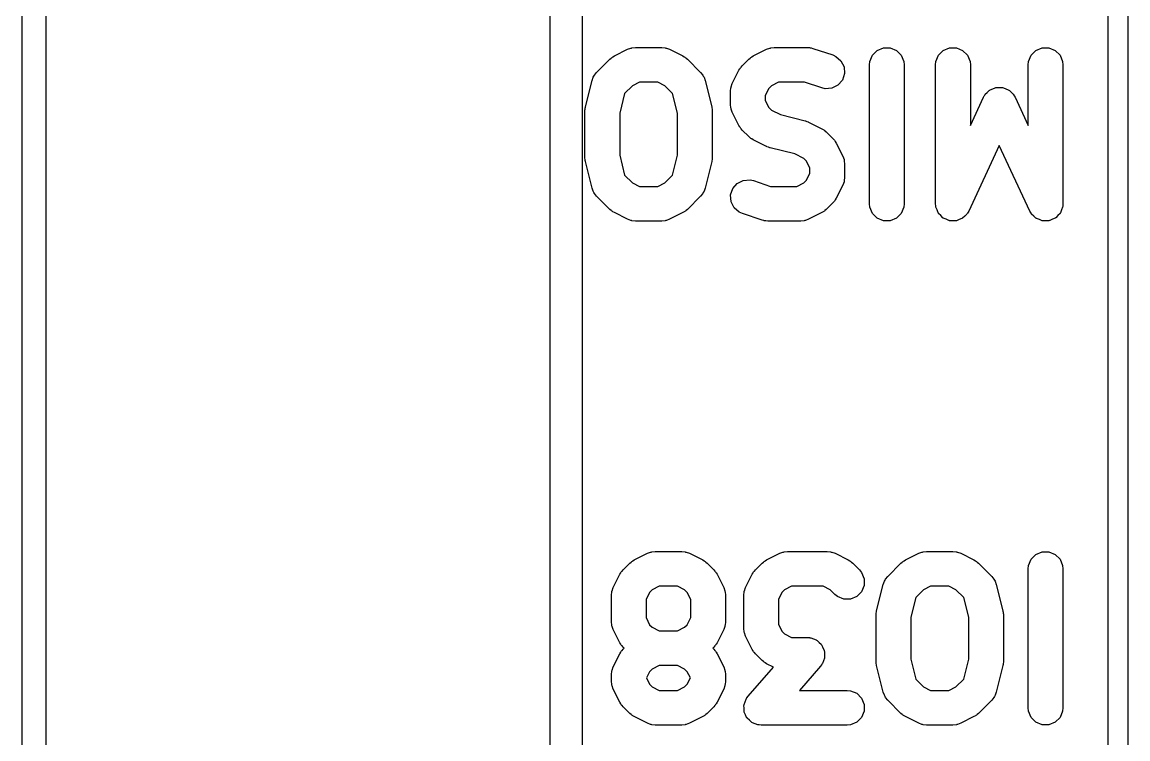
# Model space of a CAD drawing. Extents: x 114.6 to 180.1, y -127.2 to -61.4.
# Drawn here: x 124.89 to 130.46, y -84.95 to -81.34 of the extents above; entities that cross this region are included whole.
import ezdxf

# ---------------------------------------------------------------- set-up
doc = ezdxf.new("R2010")
doc.units = 0
doc.layers.add('BLACK', color=7, linetype='CONTINUOUS')

msp = doc.modelspace()

# ---------------------------------------------------------------- linework, layer by layer
at = {"layer": 'BLACK', "linetype": 'CONTINUOUS'}
for p, q in [((130.457189, -72.874), (130.457189, -88.234)), ((127.707189, -72.924), (127.707189, -88.184)), ((130.357189, -88.184), (130.357189, -72.924)), ((124.8865, -88.234), (124.8865, -75.474)), ((125.0065, -75.534), (125.0065, -88.174)), ((127.5465, -88.174), (127.5465, -75.534)), ((127.870238, -81.509839), (127.936904, -81.476505)), ((127.936904, -81.476505), (127.952923, -81.470375)), ((127.952923, -81.470375), (127.956059, -81.470152)), ((127.956059, -81.470152), (127.958966, -81.468948)), ((127.958966, -81.468948), (127.976036, -81.467267)), ((127.976036, -81.467267), (128.10937, -81.467267)), ((128.10937, -81.467267), (128.12644, -81.468948)), ((128.12644, -81.468948), (128.129344, -81.47015)), ((128.129344, -81.47015), (128.132483, -81.470374)), ((128.132483, -81.470374), (128.148502, -81.476505)), ((128.148502, -81.476505), (128.215168, -81.509839)), ((128.570238, -81.509839), (128.636905, -81.476505)), ((128.636905, -81.476505), (128.652925, -81.470374)), ((128.652925, -81.470374), (128.656062, -81.470151)), ((128.656062, -81.470151), (128.658967, -81.468948)), ((128.658967, -81.468948), (128.676037, -81.467267)), ((128.676037, -81.467267), (128.842703, -81.467267)), ((128.842703, -81.467267), (128.851342, -81.468117)), ((128.851342, -81.468117), (128.853648, -81.467954)), ((128.853648, -81.467954), (128.856679, -81.468643)), ((128.856679, -81.468643), (128.859773, -81.468948)), ((128.859773, -81.468948), (128.861907, -81.469832)), ((128.861907, -81.469832), (128.870373, -81.471757)), ((128.870373, -81.471757), (128.970373, -81.505091)), ((129.169949, -81.506155), (129.194091, -81.482013)), ((129.194091, -81.482013), (129.225633, -81.468948)), ((129.225633, -81.468948), (129.259773, -81.468948)), ((129.259773, -81.468948), (129.291315, -81.482013)), ((129.291315, -81.482013), (129.315457, -81.506155)), ((129.503282, -81.506155), (129.527424, -81.482013)), ((129.527424, -81.482013), (129.558966, -81.468948)), ((129.558966, -81.468948), (129.593106, -81.468948)), ((129.593106, -81.468948), (129.624648, -81.482013)), ((129.624648, -81.482013), (129.64879, -81.506155)), ((129.969949, -81.506155), (129.994091, -81.482013)), ((129.994091, -81.482013), (130.025633, -81.468948)), ((130.025633, -81.468948), (130.059773, -81.468948)), ((130.059773, -81.468948), (130.091315, -81.482013)), ((130.091315, -81.482013), (130.115457, -81.506155)), ((127.780832, -81.592895), (127.847499, -81.526228)), ((127.847499, -81.526228), (127.854209, -81.520721)), ((127.854209, -81.520721), (127.855722, -81.518977)), ((127.855722, -81.518977), (127.858352, -81.517321)), ((127.858352, -81.517321), (127.860758, -81.515347)), ((127.860758, -81.515347), (127.862893, -81.514462)), ((127.862893, -81.514462), (127.870238, -81.509839)), ((128.215168, -81.509839), (128.222512, -81.514462)), ((128.222512, -81.514462), (128.224648, -81.515347)), ((128.224648, -81.515347), (128.227052, -81.51732)), ((128.227052, -81.51732), (128.229684, -81.518977)), ((128.229684, -81.518977), (128.231198, -81.520722)), ((128.231198, -81.520722), (128.237907, -81.526229)), ((128.237907, -81.526229), (128.304575, -81.592895)), ((128.514165, -81.559562), (128.547498, -81.526229)), ((128.547498, -81.526229), (128.554207, -81.520722)), ((128.554207, -81.520722), (128.555722, -81.518976)), ((128.555722, -81.518976), (128.558353, -81.517319)), ((128.558353, -81.517319), (128.560757, -81.515347)), ((128.560757, -81.515347), (128.562893, -81.514462)), ((128.562893, -81.514462), (128.570238, -81.509839)), ((128.970373, -81.505091), (128.986035, -81.512084)), ((128.986035, -81.512084), (129.011827, -81.534453)), ((129.011827, -81.534453), (129.027096, -81.564991)), ((129.155203, -81.554767), (129.156884, -81.537697)), ((129.155203, -82.254767), (129.155203, -81.554767)), ((129.156884, -81.537697), (129.169949, -81.506155)), ((129.315457, -81.506155), (129.328522, -81.537697)), ((129.328522, -81.537697), (129.330203, -81.554767)), ((129.330203, -81.554767), (129.330203, -82.254767)), ((129.488536, -81.554767), (129.490217, -81.537697)), ((129.488536, -82.254767), (129.488536, -81.554767)), ((129.490217, -81.537697), (129.503282, -81.506155)), ((129.64879, -81.506155), (129.661855, -81.537697)), ((129.661855, -81.537697), (129.663536, -81.554767)), ((129.663536, -81.554767), (129.663536, -81.860356)), ((129.955203, -81.554767), (129.956884, -81.537697)), ((129.955203, -81.860355), (129.955203, -81.554767)), ((129.956884, -81.537697), (129.969949, -81.506155)), ((130.115457, -81.506155), (130.128522, -81.537697)), ((130.128522, -81.537697), (130.130203, -81.554767)), ((130.130203, -81.554767), (130.130203, -82.254767)), ((127.76746, -81.612164), (127.76995, -81.606154)), ((127.76995, -81.606154), (127.780832, -81.592895)), ((128.304575, -81.592895), (128.315456, -81.606154)), ((128.315456, -81.606154), (128.317945, -81.612163)), ((128.464441, -81.648969), (128.497775, -81.582303)), ((128.497775, -81.582303), (128.502397, -81.574958)), ((128.502397, -81.574958), (128.503283, -81.572821)), ((128.503283, -81.572821), (128.505256, -81.570416)), ((128.505256, -81.570416), (128.506912, -81.567786)), ((128.506912, -81.567786), (128.508658, -81.566271)), ((128.508658, -81.566271), (128.514165, -81.559562)), ((129.029516, -81.599046), (129.018719, -81.631434)), ((129.027096, -81.564991), (129.029516, -81.599046)), ((127.724482, -81.766879), (127.757815, -81.633546)), ((127.757815, -81.633546), (127.763586, -81.617393)), ((127.763586, -81.617393), (127.76746, -81.612164)), ((127.961201, -81.660012), (127.921712, -81.699501)), ((127.996693, -81.642267), (127.961201, -81.660012)), ((128.088713, -81.642267), (127.996693, -81.642267)), ((128.124205, -81.660013), (128.088713, -81.642267)), ((128.163692, -81.6995), (128.124205, -81.660013)), ((128.317945, -81.612163), (128.32182, -81.617393)), ((128.32182, -81.617393), (128.327591, -81.633545)), ((128.327591, -81.633545), (128.360923, -81.766879)), ((128.458087, -81.668126), (128.45831, -81.664989)), ((128.45831, -81.664989), (128.464441, -81.648969)), ((128.661202, -81.660012), (128.647948, -81.673266)), ((128.696693, -81.642267), (128.661202, -81.660012)), ((128.828503, -81.642267), (128.696693, -81.642267)), ((128.915032, -81.67111), (128.828503, -81.642267)), ((128.99635, -81.657225), (128.965813, -81.672494)), ((129.018719, -81.631434), (128.99635, -81.657225)), ((127.921712, -81.699501), (127.89687, -81.798874)), ((128.188536, -81.798873), (128.163692, -81.6995)), ((128.455203, -81.688101), (128.456884, -81.671031)), ((128.455203, -81.754767), (128.455203, -81.688101)), ((128.456884, -81.671031), (128.458087, -81.668126)), ((128.647948, -81.673266), (128.630203, -81.708757)), ((128.630203, -81.708757), (128.630203, -81.73411)), ((128.931758, -81.674914), (128.915032, -81.67111)), ((128.965813, -81.672494), (128.931758, -81.674914)), ((129.663536, -81.860356), (129.730079, -81.717765)), ((129.730079, -81.717765), (129.733781, -81.711514)), ((129.733781, -81.711514), (129.734552, -81.709396)), ((129.734552, -81.709396), (129.735923, -81.707898)), ((129.735923, -81.707898), (129.738821, -81.703007)), ((129.738821, -81.703007), (129.748628, -81.694025)), ((129.748628, -81.694025), (129.75761, -81.684218)), ((129.75761, -81.684218), (129.761132, -81.682574)), ((129.761132, -81.682574), (129.763999, -81.679949)), ((129.763999, -81.679949), (129.776497, -81.675403)), ((129.776497, -81.675403), (129.788547, -81.669781)), ((129.788547, -81.669781), (129.792429, -81.66961)), ((129.792429, -81.66961), (129.796085, -81.668281)), ((129.796085, -81.668281), (129.80937, -81.668865)), ((129.80937, -81.668865), (129.822655, -81.668281)), ((129.822655, -81.668281), (129.82631, -81.66961)), ((129.82631, -81.66961), (129.830193, -81.669781)), ((129.830193, -81.669781), (129.842242, -81.675403)), ((129.842242, -81.675403), (129.854741, -81.679949)), ((129.854741, -81.679949), (129.857607, -81.682574)), ((129.857607, -81.682574), (129.86113, -81.684218)), ((129.86113, -81.684218), (129.870111, -81.694025)), ((129.870111, -81.694025), (129.879919, -81.703007)), ((129.879919, -81.703007), (129.882816, -81.707898)), ((129.882816, -81.707898), (129.884188, -81.709396)), ((129.884188, -81.709396), (129.884958, -81.711514)), ((129.884958, -81.711514), (129.888661, -81.717765)), ((129.888661, -81.717765), (129.955203, -81.860355)), ((127.721973, -81.783847), (127.722918, -81.77745)), ((127.722918, -81.77745), (127.723551, -81.771031)), ((127.723551, -81.771031), (127.724044, -81.76984)), ((127.724044, -81.76984), (127.724482, -81.766879)), ((128.360923, -81.766879), (128.36136, -81.769837)), ((128.36136, -81.769837), (128.361855, -81.771031)), ((128.361855, -81.771031), (128.362487, -81.777458)), ((128.362487, -81.777458), (128.363433, -81.783847)), ((128.456884, -81.771837), (128.455203, -81.754767)), ((128.458087, -81.774741), (128.456884, -81.771837)), ((128.45831, -81.777879), (128.458087, -81.774741)), ((128.630203, -81.73411), (128.647948, -81.769601)), ((128.647948, -81.769601), (128.661202, -81.782855)), ((127.72187, -81.788101), (127.722163, -81.785124)), ((127.72187, -82.021434), (127.72187, -81.788101)), ((127.722163, -81.785124), (127.721973, -81.783847)), ((127.89687, -81.798874), (127.89687, -82.01066)), ((128.188536, -82.010661), (128.188536, -81.798873)), ((128.363433, -81.783847), (128.363242, -81.785124)), ((128.363242, -81.785124), (128.363536, -81.788101)), ((128.363536, -81.788101), (128.363536, -82.021434)), ((128.464441, -81.793899), (128.45831, -81.777879)), ((128.497775, -81.860565), (128.464441, -81.793899)), ((128.661202, -81.782855), (128.706573, -81.805541)), ((128.706573, -81.805541), (128.830591, -81.836546)), ((128.502397, -81.867909), (128.497775, -81.860565)), ((128.503283, -81.870047), (128.502397, -81.867909)), ((128.505256, -81.872451), (128.503283, -81.870047)), ((128.506912, -81.875082), (128.505256, -81.872451)), ((128.508658, -81.876596), (128.506912, -81.875082)), ((128.514165, -81.883306), (128.508658, -81.876596)), ((128.547498, -81.916639), (128.514165, -81.883306)), ((128.830591, -81.836546), (128.831851, -81.836996)), ((128.831851, -81.836996), (128.832481, -81.837041)), ((128.832481, -81.837041), (128.839583, -81.839758)), ((128.839583, -81.839758), (128.846744, -81.842317)), ((128.846744, -81.842317), (128.847251, -81.842692)), ((128.847251, -81.842692), (128.848501, -81.843171)), ((128.848501, -81.843171), (128.915168, -81.876504)), ((128.915168, -81.876504), (128.922516, -81.881129)), ((128.922516, -81.881129), (128.924651, -81.882014)), ((128.924651, -81.882014), (128.927054, -81.883986)), ((128.927054, -81.883986), (128.929684, -81.885642)), ((128.929684, -81.885642), (128.931197, -81.887386)), ((128.931197, -81.887386), (128.93791, -81.892896)), ((128.554207, -81.922145), (128.547498, -81.916639)), ((128.555722, -81.923892), (128.554207, -81.922145)), ((128.558353, -81.925548), (128.555722, -81.923892)), ((128.560757, -81.927521), (128.558353, -81.925548)), ((128.562893, -81.928405), (128.560757, -81.927521)), ((128.570238, -81.933029), (128.562893, -81.928405)), ((128.636905, -81.966363), (128.570238, -81.933029)), ((128.93791, -81.892896), (128.971243, -81.92623)), ((128.971243, -81.92623), (128.97675, -81.93294)), ((128.97675, -81.93294), (128.978495, -81.934454)), ((128.978495, -81.934454), (128.98015, -81.937084)), ((128.98015, -81.937084), (128.982124, -81.939489)), ((128.982124, -81.939489), (128.983008, -81.941624)), ((128.983008, -81.941624), (128.987632, -81.94897)), ((128.638154, -81.966841), (128.636905, -81.966363)), ((128.638663, -81.967218), (128.638154, -81.966841)), ((128.645831, -81.969779), (128.638663, -81.967218)), ((128.652925, -81.972494), (128.645831, -81.969779)), ((128.653554, -81.972538), (128.652925, -81.972494)), ((128.654815, -81.972989), (128.653554, -81.972538)), ((128.778826, -82.00399), (128.654815, -81.972989)), ((128.987632, -81.94897), (129.020965, -82.015636)), ((129.809369, -81.961678), (129.655327, -82.29177)), ((129.963412, -82.29177), (129.809369, -81.961678)), ((127.722163, -82.02441), (127.72187, -82.021434)), ((127.721973, -82.025688), (127.722163, -82.02441)), ((127.722918, -82.032084), (127.721973, -82.025688)), ((127.723551, -82.038504), (127.722918, -82.032084)), ((127.724044, -82.039694), (127.723551, -82.038504)), ((127.724482, -82.042656), (127.724044, -82.039694)), ((127.757815, -82.175988), (127.724482, -82.042656)), ((127.89687, -82.01066), (127.921711, -82.110031)), ((128.163693, -82.110033), (128.188536, -82.010661)), ((128.360923, -82.042656), (128.327591, -82.175989)), ((128.36136, -82.039697), (128.360923, -82.042656)), ((128.361855, -82.038504), (128.36136, -82.039697)), ((128.362487, -82.032076), (128.361855, -82.038504)), ((128.363433, -82.025688), (128.362487, -82.032076)), ((128.363536, -82.021434), (128.363242, -82.02441)), ((128.363242, -82.02441), (128.363433, -82.025688)), ((128.824204, -82.026679), (128.778826, -82.00399)), ((128.837458, -82.039933), (128.824204, -82.026679)), ((128.855203, -82.075422), (128.837458, -82.039933)), ((129.020965, -82.015636), (129.027096, -82.031656)), ((129.027096, -82.031656), (129.027318, -82.034792)), ((129.027318, -82.034792), (129.028522, -82.037697)), ((129.028522, -82.037697), (129.030203, -82.054767)), ((129.030203, -82.054767), (129.030203, -82.121434)), ((127.921711, -82.110031), (127.961203, -82.149523)), ((128.124203, -82.149523), (128.163693, -82.110033)), ((128.837456, -82.13627), (128.855203, -82.100777)), ((128.855203, -82.100777), (128.855203, -82.075422)), ((127.961203, -82.149523), (127.996691, -82.167267)), ((127.996691, -82.167267), (128.088715, -82.167267)), ((128.088715, -82.167267), (128.124203, -82.149523)), ((128.466686, -82.178102), (128.489055, -82.15231)), ((128.489055, -82.15231), (128.519592, -82.137041)), ((128.519592, -82.137041), (128.553647, -82.134621)), ((128.553647, -82.134621), (128.570373, -82.138424)), ((128.570373, -82.138424), (128.656903, -82.167267)), ((128.656903, -82.167267), (128.788714, -82.167267)), ((128.788714, -82.167267), (128.824205, -82.149521)), ((128.824205, -82.149521), (128.837456, -82.13627)), ((129.020966, -82.160564), (128.987633, -82.227232)), ((129.027096, -82.144545), (129.020966, -82.160564)), ((129.027318, -82.141408), (129.027096, -82.144545)), ((129.028522, -82.138504), (129.027318, -82.141408)), ((129.030203, -82.121434), (129.028522, -82.138504)), ((127.763586, -82.192141), (127.757815, -82.175988)), ((127.767458, -82.197367), (127.763586, -82.192141)), ((127.769949, -82.20338), (127.767458, -82.197367)), ((127.780831, -82.216639), (127.769949, -82.20338)), ((127.847498, -82.283306), (127.780831, -82.216639)), ((128.304575, -82.216639), (128.237908, -82.283306)), ((128.315456, -82.20338), (128.304575, -82.216639)), ((128.317945, -82.19737), (128.315456, -82.20338)), ((128.32182, -82.192141), (128.317945, -82.19737)), ((128.327591, -82.175989), (128.32182, -82.192141)), ((128.45589, -82.21049), (128.466686, -82.178102)), ((128.45831, -82.244545), (128.45589, -82.21049)), ((128.473579, -82.275082), (128.45831, -82.244545)), ((128.499371, -82.297451), (128.473579, -82.275082)), ((128.971242, -82.249973), (128.937909, -82.283306)), ((128.976751, -82.24326), (128.971242, -82.249973)), ((128.978495, -82.241748), (128.976751, -82.24326)), ((128.980149, -82.239119), (128.978495, -82.241748)), ((128.982124, -82.236714), (128.980149, -82.239119)), ((128.983009, -82.234577), (128.982124, -82.236714)), ((128.987633, -82.227232), (128.983009, -82.234577)), ((129.156884, -82.271837), (129.155203, -82.254767)), ((129.169949, -82.303379), (129.156884, -82.271837)), ((129.328522, -82.271837), (129.315457, -82.303379)), ((129.330203, -82.254767), (129.328522, -82.271837)), ((129.48964, -82.265986), (129.488536, -82.254767)), ((129.48955, -82.268052), (129.48964, -82.265986)), ((129.489953, -82.269161), (129.48955, -82.268052)), ((129.490217, -82.271837), (129.489953, -82.269161)), ((129.496028, -82.285867), (129.490217, -82.271837)), ((130.128522, -82.271837), (130.12271, -82.285867)), ((130.128785, -82.269161), (130.128522, -82.271837)), ((130.129189, -82.268052), (130.128785, -82.269161)), ((130.130203, -82.254767), (130.129098, -82.265985)), ((130.129098, -82.265985), (130.129189, -82.268052)), ((127.854209, -82.288813), (127.847498, -82.283306)), ((127.855723, -82.290559), (127.854209, -82.288813)), ((127.858354, -82.292215), (127.855723, -82.290559)), ((127.860757, -82.294187), (127.858354, -82.292215)), ((127.862891, -82.295071), (127.860757, -82.294187)), ((127.870239, -82.299696), (127.862891, -82.295071)), ((127.936905, -82.333029), (127.870239, -82.299696)), ((127.952925, -82.33916), (127.936905, -82.333029)), ((128.148501, -82.333029), (128.132482, -82.33916)), ((128.215167, -82.299696), (128.148501, -82.333029)), ((128.22251, -82.295073), (128.215167, -82.299696)), ((128.224649, -82.294188), (128.22251, -82.295073)), ((128.227055, -82.292212), (128.224649, -82.294188)), ((128.229683, -82.290559), (128.227055, -82.292212)), ((128.231195, -82.288815), (128.229683, -82.290559)), ((128.237908, -82.283306), (128.231195, -82.288815)), ((128.515033, -82.304444), (128.499371, -82.297451)), ((128.615033, -82.337777), (128.515033, -82.304444)), ((128.848501, -82.33303), (128.832481, -82.33916)), ((128.915168, -82.299697), (128.848501, -82.33303)), ((128.922513, -82.295073), (128.915168, -82.299697)), ((128.92465, -82.294188), (128.922513, -82.295073)), ((128.927055, -82.292213), (128.92465, -82.294188)), ((128.929684, -82.290559), (128.927055, -82.292213)), ((128.931196, -82.288815), (128.929684, -82.290559)), ((128.937909, -82.283306), (128.931196, -82.288815)), ((129.194091, -82.327521), (129.169949, -82.303379)), ((129.225633, -82.340586), (129.194091, -82.327521)), ((129.291315, -82.327521), (129.259773, -82.340586)), ((129.315457, -82.303379), (129.291315, -82.327521)), ((129.501218, -82.300138), (129.496028, -82.285867)), ((129.502535, -82.301576), (129.501218, -82.300138)), ((129.503282, -82.303379), (129.502535, -82.301576)), ((129.514019, -82.314116), (129.503282, -82.303379)), ((129.524276, -82.325316), (129.514019, -82.314116)), ((129.526044, -82.326141), (129.524276, -82.325316)), ((129.527424, -82.327521), (129.526044, -82.326141)), ((129.541456, -82.333333), (129.527424, -82.327521)), ((129.555213, -82.339753), (129.541456, -82.333333)), ((129.607136, -82.334774), (129.593106, -82.340586)), ((129.621407, -82.329585), (129.607136, -82.334774)), ((129.622845, -82.328267), (129.621407, -82.329585)), ((129.624648, -82.327521), (129.622845, -82.328267)), ((129.635385, -82.316783), (129.624648, -82.327521)), ((129.646585, -82.306527), (129.635385, -82.316783)), ((129.647955, -82.304213), (129.646585, -82.306527)), ((129.64879, -82.303379), (129.647955, -82.304213)), ((129.64958, -82.30147), (129.64879, -82.303379)), ((129.655327, -82.29177), (129.64958, -82.30147)), ((129.969158, -82.30147), (129.963412, -82.29177)), ((129.969949, -82.303379), (129.969158, -82.30147)), ((129.970783, -82.304213), (129.969949, -82.303379)), ((129.972154, -82.306527), (129.970783, -82.304213)), ((129.983353, -82.316783), (129.972154, -82.306527)), ((129.994091, -82.327521), (129.983353, -82.316783)), ((129.995893, -82.328267), (129.994091, -82.327521)), ((129.997332, -82.329585), (129.995893, -82.328267)), ((130.011602, -82.334774), (129.997332, -82.329585)), ((130.025633, -82.340586), (130.011602, -82.334774)), ((130.077293, -82.333328), (130.063526, -82.339754)), ((130.091315, -82.327521), (130.077293, -82.333328)), ((130.092694, -82.326141), (130.091315, -82.327521)), ((130.094463, -82.325316), (130.092694, -82.326141)), ((130.104719, -82.314116), (130.094463, -82.325316)), ((130.115457, -82.303379), (130.104719, -82.314116)), ((130.116203, -82.301576), (130.115457, -82.303379)), ((130.117521, -82.300138), (130.116203, -82.301576)), ((130.12271, -82.285867), (130.117521, -82.300138)), ((127.956061, -82.339382), (127.952925, -82.33916)), ((127.958966, -82.340586), (127.956061, -82.339382)), ((127.976036, -82.342267), (127.958966, -82.340586)), ((128.10937, -82.342267), (127.976036, -82.342267)), ((128.12644, -82.340586), (128.10937, -82.342267)), ((128.129344, -82.339382), (128.12644, -82.340586)), ((128.132482, -82.33916), (128.129344, -82.339382)), ((128.623498, -82.339701), (128.615033, -82.337777)), ((128.625633, -82.340586), (128.623498, -82.339701)), ((128.628727, -82.34089), (128.625633, -82.340586)), ((128.631759, -82.34158), (128.628727, -82.34089)), ((128.634063, -82.341416), (128.631759, -82.34158)), ((128.642703, -82.342267), (128.634063, -82.341416)), ((128.80937, -82.342267), (128.642703, -82.342267)), ((128.82644, -82.340586), (128.80937, -82.342267)), ((128.829344, -82.339382), (128.82644, -82.340586)), ((128.832481, -82.33916), (128.829344, -82.339382)), ((129.259773, -82.340586), (129.225633, -82.340586)), ((129.557161, -82.339838), (129.555213, -82.339753)), ((129.558966, -82.340586), (129.557161, -82.339838)), ((129.574154, -82.340586), (129.558966, -82.340586)), ((129.589321, -82.341253), (129.574154, -82.340586)), ((129.591155, -82.340586), (129.589321, -82.341253)), ((129.593106, -82.340586), (129.591155, -82.340586)), ((130.027584, -82.340586), (130.025633, -82.340586)), ((130.029418, -82.341253), (130.027584, -82.340586)), ((130.044595, -82.340586), (130.029418, -82.341253)), ((130.059773, -82.340586), (130.044595, -82.340586)), ((130.061574, -82.339839), (130.059773, -82.340586)), ((130.063526, -82.339754), (130.061574, -82.339839)), ((127.947498, -84.066228), (127.954207, -84.060721)), ((127.954207, -84.060721), (127.955722, -84.058975)), ((127.955722, -84.058975), (127.958353, -84.057318)), ((127.958353, -84.057318), (127.960757, -84.055346)), ((127.960757, -84.055346), (127.962893, -84.054461)), ((127.962893, -84.054461), (127.970238, -84.049838)), ((127.970238, -84.049838), (128.036905, -84.016504)), ((128.036905, -84.016504), (128.052925, -84.010373)), ((128.052925, -84.010373), (128.056062, -84.01015)), ((128.056062, -84.01015), (128.058967, -84.008947)), ((128.058967, -84.008947), (128.076037, -84.007266)), ((128.076037, -84.007266), (128.20937, -84.007266)), ((128.20937, -84.007266), (128.22644, -84.008947)), ((128.22644, -84.008947), (128.229344, -84.01015)), ((128.229344, -84.01015), (128.232482, -84.010373)), ((128.232482, -84.010373), (128.248502, -84.016504)), ((128.248502, -84.016504), (128.315168, -84.049838)), ((128.315168, -84.049838), (128.322512, -84.05446)), ((128.322512, -84.05446), (128.32465, -84.055346)), ((128.32465, -84.055346), (128.327054, -84.057319)), ((128.327054, -84.057319), (128.329685, -84.058975)), ((128.329685, -84.058975), (128.331199, -84.060721)), ((128.331199, -84.060721), (128.337909, -84.066228)), ((128.614165, -84.066228), (128.620874, -84.060721)), ((128.620874, -84.060721), (128.622389, -84.058975)), ((128.622389, -84.058975), (128.62502, -84.057318)), ((128.62502, -84.057318), (128.627424, -84.055346)), ((128.627424, -84.055346), (128.62956, -84.054461)), ((128.62956, -84.054461), (128.636905, -84.049838)), ((128.636905, -84.049838), (128.703572, -84.016504)), ((128.703572, -84.016504), (128.719592, -84.010373)), ((128.719592, -84.010373), (128.722729, -84.01015)), ((128.722729, -84.01015), (128.725634, -84.008947)), ((128.725634, -84.008947), (128.742704, -84.007266)), ((128.742704, -84.007266), (128.942704, -84.007266)), ((128.942704, -84.007266), (128.959774, -84.008947)), ((128.959774, -84.008947), (128.962678, -84.010149)), ((128.962678, -84.010149), (128.965817, -84.010373)), ((128.965817, -84.010373), (128.981836, -84.016504)), ((128.981836, -84.016504), (129.048502, -84.049838)), ((129.048502, -84.049838), (129.055846, -84.054461)), ((129.055846, -84.054461), (129.057982, -84.055346)), ((129.057982, -84.055346), (129.060387, -84.05732)), ((129.060387, -84.05732), (129.063018, -84.058976)), ((129.063018, -84.058976), (129.06453, -84.06072)), ((129.06453, -84.06072), (129.071241, -84.066227)), ((129.314166, -84.066227), (129.320876, -84.06072)), ((129.320876, -84.06072), (129.322389, -84.058976)), ((129.322389, -84.058976), (129.325019, -84.05732)), ((129.325019, -84.05732), (129.327425, -84.055346)), ((129.327425, -84.055346), (129.32956, -84.054461)), ((129.32956, -84.054461), (129.336905, -84.049838)), ((129.336905, -84.049838), (129.403571, -84.016504)), ((129.403571, -84.016504), (129.41959, -84.010374)), ((129.41959, -84.010374), (129.422726, -84.010151)), ((129.422726, -84.010151), (129.425633, -84.008947)), ((129.425633, -84.008947), (129.442703, -84.007266)), ((129.442703, -84.007266), (129.576037, -84.007266)), ((129.576037, -84.007266), (129.593107, -84.008947)), ((129.593107, -84.008947), (129.596011, -84.010149)), ((129.596011, -84.010149), (129.59915, -84.010373)), ((129.59915, -84.010373), (129.615169, -84.016504)), ((129.615169, -84.016504), (129.681835, -84.049838)), ((129.681835, -84.049838), (129.689179, -84.054461)), ((129.689179, -84.054461), (129.691315, -84.055346)), ((129.691315, -84.055346), (129.693719, -84.057319)), ((129.693719, -84.057319), (129.696351, -84.058976)), ((129.696351, -84.058976), (129.697865, -84.060721)), ((129.697865, -84.060721), (129.704574, -84.066228)), ((129.956884, -84.077696), (129.969949, -84.046154)), ((129.969949, -84.046154), (129.994091, -84.022012)), ((129.994091, -84.022012), (130.025633, -84.008947)), ((130.025633, -84.008947), (130.059773, -84.008947)), ((130.059773, -84.008947), (130.091315, -84.022012)), ((130.091315, -84.022012), (130.115457, -84.046154)), ((130.115457, -84.046154), (130.128522, -84.077696)), ((127.897775, -84.122302), (127.902397, -84.114957)), ((127.902397, -84.114957), (127.903283, -84.11282)), ((127.903283, -84.11282), (127.905256, -84.110415)), ((127.905256, -84.110415), (127.906912, -84.107785)), ((127.906912, -84.107785), (127.908658, -84.10627)), ((127.908658, -84.10627), (127.914165, -84.099561)), ((127.914165, -84.099561), (127.947498, -84.066228)), ((128.337909, -84.066228), (128.371242, -84.099561)), ((128.371242, -84.099561), (128.376751, -84.106273)), ((128.376751, -84.106273), (128.378495, -84.107786)), ((128.378495, -84.107786), (128.380149, -84.110414)), ((128.380149, -84.110414), (128.382124, -84.11282)), ((128.382124, -84.11282), (128.383009, -84.114956)), ((128.383009, -84.114956), (128.387633, -84.122302)), ((128.564442, -84.122302), (128.569064, -84.114957)), ((128.569064, -84.114957), (128.56995, -84.11282)), ((128.56995, -84.11282), (128.571923, -84.110415)), ((128.571923, -84.110415), (128.573579, -84.107785)), ((128.573579, -84.107785), (128.575325, -84.10627)), ((128.575325, -84.10627), (128.580832, -84.099561)), ((128.580832, -84.099561), (128.614165, -84.066228)), ((129.071241, -84.066227), (129.104575, -84.09956)), ((129.104575, -84.09956), (129.115457, -84.112819)), ((129.115457, -84.112819), (129.128523, -84.144361)), ((129.247499, -84.132894), (129.314166, -84.066227)), ((129.704574, -84.066228), (129.771242, -84.132894)), ((129.955203, -84.094766), (129.956884, -84.077696)), ((129.955203, -84.794766), (129.955203, -84.094766)), ((130.128522, -84.077696), (130.130203, -84.094766)), ((130.130203, -84.094766), (130.130203, -84.794766)), ((127.864441, -84.188968), (127.897775, -84.122302)), ((128.387633, -84.122302), (128.420966, -84.18897)), ((128.531108, -84.188968), (128.564442, -84.122302)), ((129.128523, -84.144361), (129.128523, -84.178503)), ((129.224482, -84.173545), (129.230253, -84.157392)), ((129.230253, -84.157392), (129.234127, -84.152163)), ((129.234127, -84.152163), (129.236617, -84.146153)), ((129.236617, -84.146153), (129.247499, -84.132894)), ((129.771242, -84.132894), (129.782123, -84.146153)), ((129.782123, -84.146153), (129.784612, -84.152162)), ((129.784612, -84.152162), (129.788487, -84.157392)), ((129.788487, -84.157392), (129.794258, -84.173544)), ((127.855203, -84.2281), (127.856884, -84.21103)), ((127.855203, -84.361433), (127.855203, -84.2281)), ((127.856884, -84.21103), (127.858087, -84.208125)), ((127.858087, -84.208125), (127.85831, -84.204988)), ((127.85831, -84.204988), (127.864441, -84.188968)), ((128.047948, -84.213265), (128.030203, -84.248756)), ((128.061202, -84.200011), (128.047948, -84.213265)), ((128.096693, -84.182266), (128.061202, -84.200011)), ((128.188714, -84.182266), (128.096693, -84.182266)), ((128.224204, -84.200011), (128.188714, -84.182266)), ((128.237456, -84.213263), (128.224204, -84.200011)), ((128.255203, -84.248756), (128.237456, -84.213263)), ((128.420966, -84.18897), (128.427096, -84.204989)), ((128.427096, -84.204989), (128.427318, -84.208125)), ((128.427318, -84.208125), (128.428522, -84.21103)), ((128.428522, -84.21103), (128.430203, -84.2281)), ((128.430203, -84.2281), (128.430203, -84.361433)), ((128.52187, -84.2281), (128.523551, -84.21103)), ((128.52187, -84.394766), (128.52187, -84.2281)), ((128.523551, -84.21103), (128.524754, -84.208125)), ((128.524754, -84.208125), (128.524977, -84.204988)), ((128.524977, -84.204988), (128.531108, -84.188968)), ((128.714615, -84.213265), (128.69687, -84.248756)), ((128.727869, -84.200011), (128.714615, -84.213265)), ((128.76336, -84.182266), (128.727869, -84.200011)), ((128.922047, -84.182266), (128.76336, -84.182266)), ((128.957538, -84.200011), (128.922047, -84.182266)), ((128.980833, -84.223306), (128.957538, -84.200011)), ((128.994092, -84.234187), (128.980833, -84.223306)), ((129.115458, -84.210045), (129.091318, -84.234186)), ((129.128523, -84.178503), (129.115458, -84.210045)), ((129.191149, -84.306878), (129.224482, -84.173545)), ((129.427868, -84.200011), (129.388379, -84.2395)), ((129.46336, -84.182266), (129.427868, -84.200011)), ((129.55538, -84.182266), (129.46336, -84.182266)), ((129.590872, -84.200012), (129.55538, -84.182266)), ((129.630359, -84.239499), (129.590872, -84.200012)), ((129.794258, -84.173544), (129.82759, -84.306878)), ((128.030203, -84.248756), (128.030203, -84.340776)), ((128.255203, -84.340776), (128.255203, -84.248756)), ((128.69687, -84.248756), (128.69687, -84.374109)), ((129.025635, -84.247252), (128.994092, -84.234187)), ((129.059776, -84.247252), (129.025635, -84.247252)), ((129.091318, -84.234186), (129.059776, -84.247252)), ((129.388379, -84.2395), (129.363537, -84.338873)), ((129.655203, -84.338872), (129.630359, -84.239499)), ((129.188537, -84.3281), (129.18883, -84.325123)), ((129.188537, -84.561433), (129.188537, -84.3281)), ((129.18864, -84.323846), (129.189585, -84.317449)), ((129.18883, -84.325123), (129.18864, -84.323846)), ((129.189585, -84.317449), (129.190218, -84.31103)), ((129.190218, -84.31103), (129.190711, -84.309839)), ((129.190711, -84.309839), (129.191149, -84.306878)), ((129.363537, -84.338873), (129.363537, -84.550659)), ((129.655203, -84.55066), (129.655203, -84.338872)), ((129.82759, -84.306878), (129.828027, -84.309836)), ((129.828027, -84.309836), (129.828522, -84.31103)), ((129.828522, -84.31103), (129.829154, -84.317457)), ((129.829154, -84.317457), (129.8301, -84.323846)), ((129.8301, -84.323846), (129.829909, -84.325123)), ((129.829909, -84.325123), (129.830203, -84.3281)), ((129.830203, -84.3281), (129.830203, -84.561433)), ((127.856884, -84.378503), (127.855203, -84.361433)), ((127.858087, -84.381407), (127.856884, -84.378503)), ((127.85831, -84.384545), (127.858087, -84.381407)), ((127.864441, -84.400565), (127.85831, -84.384545)), ((128.030203, -84.340776), (128.047948, -84.376267)), ((128.047948, -84.376267), (128.0612, -84.389519)), ((128.0612, -84.389519), (128.096694, -84.407266)), ((128.188714, -84.407266), (128.224205, -84.38952)), ((128.224205, -84.38952), (128.237456, -84.376269)), ((128.237456, -84.376269), (128.255203, -84.340776)), ((128.427096, -84.384544), (128.420966, -84.400563)), ((128.427318, -84.381407), (128.427096, -84.384544)), ((128.428522, -84.378503), (128.427318, -84.381407)), ((128.430203, -84.361433), (128.428522, -84.378503)), ((128.523551, -84.411836), (128.52187, -84.394766)), ((128.69687, -84.374109), (128.714615, -84.4096)), ((127.897775, -84.467231), (127.864441, -84.400565)), ((128.096694, -84.407266), (128.188714, -84.407266)), ((128.420966, -84.400563), (128.387633, -84.467231)), ((128.524754, -84.41474), (128.523551, -84.411836)), ((128.524977, -84.417878), (128.524754, -84.41474)), ((128.531108, -84.433898), (128.524977, -84.417878)), ((128.564442, -84.500564), (128.531108, -84.433898)), ((128.714615, -84.4096), (128.727869, -84.422854)), ((128.727869, -84.422854), (128.76336, -84.4406)), ((128.76336, -84.4406), (128.842704, -84.4406)), ((128.842704, -84.4406), (128.851732, -84.441489)), ((128.851732, -84.441489), (128.854029, -84.441336)), ((128.854029, -84.441336), (128.85561, -84.441871)), ((128.85561, -84.441871), (128.859774, -84.442281)), ((128.859774, -84.442281), (128.872905, -84.44772)), ((128.872905, -84.44772), (128.88637, -84.452274)), ((127.902397, -84.474575), (127.897775, -84.467231)), ((127.903283, -84.476713), (127.902397, -84.474575)), ((127.905256, -84.479117), (127.903283, -84.476713)), ((127.906912, -84.481748), (127.905256, -84.479117)), ((127.908658, -84.483262), (127.906912, -84.481748)), ((127.906912, -84.507785), (127.908658, -84.50627)), ((127.914165, -84.489972), (127.908658, -84.483262)), ((127.908658, -84.50627), (127.914165, -84.499561)), ((127.918959, -84.494766), (127.914165, -84.489972)), ((127.914165, -84.499561), (127.918959, -84.494766)), ((128.371242, -84.489972), (128.366447, -84.494766)), ((128.366447, -84.494766), (128.371242, -84.499561)), ((128.376751, -84.483259), (128.371242, -84.489972)), ((128.371242, -84.499561), (128.376751, -84.506273)), ((128.378495, -84.481747), (128.376751, -84.483259)), ((128.376751, -84.506273), (128.378495, -84.507786)), ((128.380149, -84.479118), (128.378495, -84.481747)), ((128.382124, -84.476713), (128.380149, -84.479118)), ((128.383009, -84.474576), (128.382124, -84.476713)), ((128.387633, -84.467231), (128.383009, -84.474576)), ((128.569064, -84.507908), (128.564442, -84.500564)), ((128.88637, -84.452274), (128.88859, -84.454217)), ((128.88859, -84.454217), (128.891316, -84.455346)), ((128.891316, -84.455346), (128.901364, -84.465394)), ((128.901364, -84.465394), (128.912063, -84.474756)), ((128.912063, -84.474756), (128.913371, -84.477401)), ((128.913371, -84.477401), (128.915458, -84.479488)), ((128.915458, -84.479488), (128.920898, -84.492622)), ((128.920898, -84.492622), (128.927197, -84.505359)), ((128.927197, -84.505359), (128.927393, -84.508302)), ((127.864441, -84.588968), (127.897775, -84.522302)), ((127.897775, -84.522302), (127.902397, -84.514957)), ((127.902397, -84.514957), (127.903283, -84.51282)), ((127.903283, -84.51282), (127.905256, -84.510415)), ((127.905256, -84.510415), (127.906912, -84.507785)), ((128.378495, -84.507786), (128.380149, -84.510414)), ((128.380149, -84.510414), (128.382124, -84.51282)), ((128.382124, -84.51282), (128.383009, -84.514956)), ((128.383009, -84.514956), (128.387633, -84.522302)), ((128.387633, -84.522302), (128.420966, -84.58897)), ((128.56995, -84.510046), (128.569064, -84.507908)), ((128.571923, -84.51245), (128.56995, -84.510046)), ((128.573579, -84.515081), (128.571923, -84.51245)), ((128.575325, -84.516595), (128.573579, -84.515081)), ((128.580832, -84.523305), (128.575325, -84.516595)), ((128.614165, -84.556638), (128.580832, -84.523305)), ((128.620874, -84.562144), (128.614165, -84.556638)), ((128.622389, -84.563891), (128.620874, -84.562144)), ((128.923083, -84.558301), (128.91853, -84.571766)), ((128.928523, -84.54517), (128.923083, -84.558301)), ((128.927393, -84.508302), (128.928523, -84.51103)), ((128.928523, -84.51103), (128.928523, -84.525249)), ((128.928523, -84.525249), (128.929468, -84.539425)), ((128.929468, -84.539425), (128.928523, -84.542219)), ((128.928523, -84.542219), (128.928523, -84.54517)), ((129.18883, -84.564409), (129.188537, -84.561433)), ((129.363537, -84.550659), (129.388378, -84.65003)), ((129.63036, -84.650032), (129.655203, -84.55066)), ((129.830203, -84.561433), (129.829909, -84.564409)), ((127.855203, -84.6281), (127.856884, -84.61103)), ((127.856884, -84.61103), (127.858087, -84.608125)), ((127.858087, -84.608125), (127.85831, -84.604988)), ((127.85831, -84.604988), (127.864441, -84.588968)), ((128.047948, -84.613265), (128.032197, -84.644766)), ((128.061202, -84.600011), (128.047948, -84.613265)), ((128.096693, -84.582266), (128.061202, -84.600011)), ((128.188714, -84.582266), (128.096693, -84.582266)), ((128.224204, -84.600011), (128.188714, -84.582266)), ((128.237456, -84.613263), (128.224204, -84.600011)), ((128.253207, -84.644766), (128.237456, -84.613263)), ((128.420966, -84.58897), (128.427096, -84.604989)), ((128.427096, -84.604989), (128.427318, -84.608125)), ((128.427318, -84.608125), (128.428522, -84.61103)), ((128.428522, -84.61103), (128.430203, -84.6281)), ((128.54352, -84.737147), (128.67184, -84.590495)), ((128.62502, -84.565547), (128.622389, -84.563891)), ((128.627424, -84.56752), (128.62502, -84.565547)), ((128.62956, -84.568404), (128.627424, -84.56752)), ((128.636905, -84.573028), (128.62956, -84.568404)), ((128.67184, -84.590495), (128.636905, -84.573028)), ((128.908554, -84.585719), (128.8022, -84.707266)), ((128.913829, -84.57834), (128.908554, -84.585719)), ((128.915458, -84.576712), (128.913829, -84.57834)), ((128.916097, -84.575168), (128.915458, -84.576712)), ((128.91853, -84.571766), (128.916097, -84.575168)), ((129.18864, -84.565687), (129.18883, -84.564409)), ((129.189585, -84.572083), (129.18864, -84.565687)), ((129.190218, -84.578503), (129.189585, -84.572083)), ((129.190711, -84.579693), (129.190218, -84.578503)), ((129.191149, -84.582655), (129.190711, -84.579693)), ((129.224482, -84.715987), (129.191149, -84.582655)), ((129.82759, -84.582655), (129.794258, -84.715988)), ((129.828027, -84.579696), (129.82759, -84.582655)), ((129.828522, -84.578503), (129.828027, -84.579696)), ((129.829154, -84.572075), (129.828522, -84.578503)), ((129.8301, -84.565687), (129.829154, -84.572075)), ((129.829909, -84.564409), (129.8301, -84.565687)), ((127.855203, -84.661433), (127.855203, -84.6281)), ((127.856884, -84.678503), (127.855203, -84.661433)), ((128.032197, -84.644766), (128.047948, -84.676267)), ((128.237456, -84.676269), (128.253207, -84.644766)), ((128.430203, -84.661433), (128.428522, -84.678503)), ((128.430203, -84.6281), (128.430203, -84.661433)), ((129.388378, -84.65003), (129.42787, -84.689522)), ((129.59087, -84.689522), (129.63036, -84.650032)), ((127.858087, -84.681407), (127.856884, -84.678503)), ((127.85831, -84.684545), (127.858087, -84.681407)), ((127.864441, -84.700565), (127.85831, -84.684545)), ((127.897775, -84.767231), (127.864441, -84.700565)), ((128.047948, -84.676267), (128.0612, -84.689519)), ((128.0612, -84.689519), (128.096694, -84.707266)), ((128.096694, -84.707266), (128.188714, -84.707266)), ((128.188714, -84.707266), (128.224205, -84.68952)), ((128.224205, -84.68952), (128.237456, -84.676269)), ((128.420966, -84.700563), (128.387633, -84.767231)), ((128.427096, -84.684544), (128.420966, -84.700563)), ((128.427318, -84.681407), (128.427096, -84.684544)), ((128.428522, -84.678503), (128.427318, -84.681407)), ((128.8022, -84.707266), (129.042704, -84.707266)), ((129.042704, -84.707266), (129.059774, -84.708947)), ((129.059774, -84.708947), (129.091316, -84.722012)), ((129.091316, -84.722012), (129.115458, -84.746154)), ((129.230253, -84.73214), (129.224482, -84.715987)), ((129.42787, -84.689522), (129.463358, -84.707266)), ((129.463358, -84.707266), (129.555382, -84.707266)), ((129.555382, -84.707266), (129.59087, -84.689522)), ((129.794258, -84.715988), (129.788487, -84.73214)), ((127.902397, -84.774575), (127.897775, -84.767231)), ((127.903283, -84.776713), (127.902397, -84.774575)), ((127.905256, -84.779117), (127.903283, -84.776713)), ((127.906912, -84.781748), (127.905256, -84.779117)), ((127.908658, -84.783262), (127.906912, -84.781748)), ((127.914165, -84.789972), (127.908658, -84.783262)), ((128.376751, -84.783259), (128.371242, -84.789972)), ((128.378495, -84.781747), (128.376751, -84.783259)), ((128.380149, -84.779118), (128.378495, -84.781747)), ((128.382124, -84.776713), (128.380149, -84.779118)), ((128.383009, -84.774576), (128.382124, -84.776713)), ((128.387633, -84.767231), (128.383009, -84.774576)), ((128.522606, -84.783441), (128.523551, -84.780646)), ((128.523551, -84.797616), (128.522606, -84.783441)), ((128.523551, -84.777696), (128.52899, -84.764564)), ((128.523551, -84.780646), (128.523551, -84.777696)), ((128.52899, -84.764564), (128.533544, -84.7511)), ((128.533544, -84.7511), (128.535976, -84.747697)), ((128.535976, -84.747697), (128.536616, -84.746154)), ((128.536616, -84.746154), (128.538244, -84.744525)), ((128.538244, -84.744525), (128.54352, -84.737147)), ((129.115458, -84.746154), (129.128523, -84.777696)), ((129.128523, -84.777696), (129.128523, -84.811836)), ((129.234125, -84.737366), (129.230253, -84.73214)), ((129.236616, -84.743379), (129.234125, -84.737366)), ((129.247498, -84.756638), (129.236616, -84.743379)), ((129.314165, -84.823305), (129.247498, -84.756638)), ((129.771242, -84.756638), (129.704575, -84.823305)), ((129.782123, -84.743379), (129.771242, -84.756638)), ((129.784612, -84.737369), (129.782123, -84.743379)), ((129.788487, -84.73214), (129.784612, -84.737369)), ((127.947498, -84.823305), (127.914165, -84.789972)), ((127.95421, -84.828814), (127.947498, -84.823305)), ((127.955723, -84.830558), (127.95421, -84.828814)), ((127.958351, -84.832212), (127.955723, -84.830558)), ((127.960757, -84.834187), (127.958351, -84.832212)), ((127.962893, -84.835072), (127.960757, -84.834187)), ((127.970239, -84.839696), (127.962893, -84.835072)), ((128.036907, -84.873029), (127.970239, -84.839696)), ((128.315168, -84.839696), (128.248501, -84.873029)), ((128.322513, -84.835072), (128.315168, -84.839696)), ((128.32465, -84.834187), (128.322513, -84.835072)), ((128.327055, -84.832212), (128.32465, -84.834187)), ((128.329684, -84.830558), (128.327055, -84.832212)), ((128.331196, -84.828814), (128.329684, -84.830558)), ((128.337909, -84.823305), (128.331196, -84.828814)), ((128.371242, -84.789972), (128.337909, -84.823305)), ((128.523551, -84.811836), (128.523551, -84.797616)), ((128.52468, -84.814563), (128.523551, -84.811836)), ((128.524877, -84.817508), (128.52468, -84.814563)), ((128.531178, -84.830249), (128.524877, -84.817508)), ((128.536616, -84.843378), (128.531178, -84.830249)), ((129.128523, -84.811836), (129.115458, -84.843378)), ((129.320876, -84.828812), (129.314165, -84.823305)), ((129.32239, -84.830558), (129.320876, -84.828812)), ((129.325021, -84.832214), (129.32239, -84.830558)), ((129.327424, -84.834186), (129.325021, -84.832214)), ((129.329558, -84.83507), (129.327424, -84.834186)), ((129.336906, -84.839695), (129.329558, -84.83507)), ((129.403572, -84.873028), (129.336906, -84.839695)), ((129.681834, -84.839695), (129.615168, -84.873028)), ((129.689177, -84.835072), (129.681834, -84.839695)), ((129.691316, -84.834187), (129.689177, -84.835072)), ((129.693722, -84.832211), (129.691316, -84.834187)), ((129.69635, -84.830558), (129.693722, -84.832211)), ((129.697862, -84.828814), (129.69635, -84.830558)), ((129.704575, -84.823305), (129.697862, -84.828814)), ((129.956884, -84.811836), (129.955203, -84.794766)), ((129.969949, -84.843378), (129.956884, -84.811836)), ((130.128522, -84.811836), (130.115457, -84.843378)), ((130.130203, -84.794766), (130.128522, -84.811836)), ((128.052926, -84.879159), (128.036907, -84.873029)), ((128.056062, -84.879381), (128.052926, -84.879159)), ((128.058967, -84.880585), (128.056062, -84.879381)), ((128.076037, -84.882266), (128.058967, -84.880585)), ((128.20937, -84.882266), (128.076037, -84.882266)), ((128.22644, -84.880585), (128.20937, -84.882266)), ((128.229344, -84.879381), (128.22644, -84.880585)), ((128.232481, -84.879159), (128.229344, -84.879381)), ((128.248501, -84.873029), (128.232481, -84.879159)), ((128.538701, -84.845463), (128.536616, -84.843378)), ((128.540011, -84.848111), (128.538701, -84.845463)), ((128.550713, -84.857475), (128.540011, -84.848111)), ((128.560758, -84.86752), (128.550713, -84.857475)), ((128.563483, -84.868648), (128.560758, -84.86752)), ((128.565704, -84.870592), (128.563483, -84.868648)), ((128.579168, -84.875145), (128.565704, -84.870592)), ((128.5923, -84.880585), (128.579168, -84.875145)), ((128.596463, -84.880994), (128.5923, -84.880585)), ((128.598045, -84.88153), (128.596463, -84.880994)), ((128.600341, -84.881376), (128.598045, -84.88153)), ((128.60937, -84.882266), (128.600341, -84.881376)), ((129.042704, -84.882266), (128.60937, -84.882266)), ((129.059774, -84.880585), (129.042704, -84.882266)), ((129.091316, -84.86752), (129.059774, -84.880585)), ((129.115458, -84.843378), (129.091316, -84.86752)), ((129.419592, -84.879159), (129.403572, -84.873028)), ((129.422728, -84.879381), (129.419592, -84.879159)), ((129.425633, -84.880585), (129.422728, -84.879381)), ((129.442703, -84.882266), (129.425633, -84.880585)), ((129.576037, -84.882266), (129.442703, -84.882266)), ((129.593107, -84.880585), (129.576037, -84.882266)), ((129.596011, -84.879381), (129.593107, -84.880585)), ((129.599149, -84.879159), (129.596011, -84.879381)), ((129.615168, -84.873028), (129.599149, -84.879159)), ((129.994091, -84.86752), (129.969949, -84.843378)), ((130.025633, -84.880585), (129.994091, -84.86752)), ((130.059773, -84.880585), (130.025633, -84.880585)), ((130.091315, -84.86752), (130.059773, -84.880585)), ((130.115457, -84.843378), (130.091315, -84.86752))]:
    msp.add_line(p, q, dxfattribs=at)

doc.saveas('drawing.dxf')
